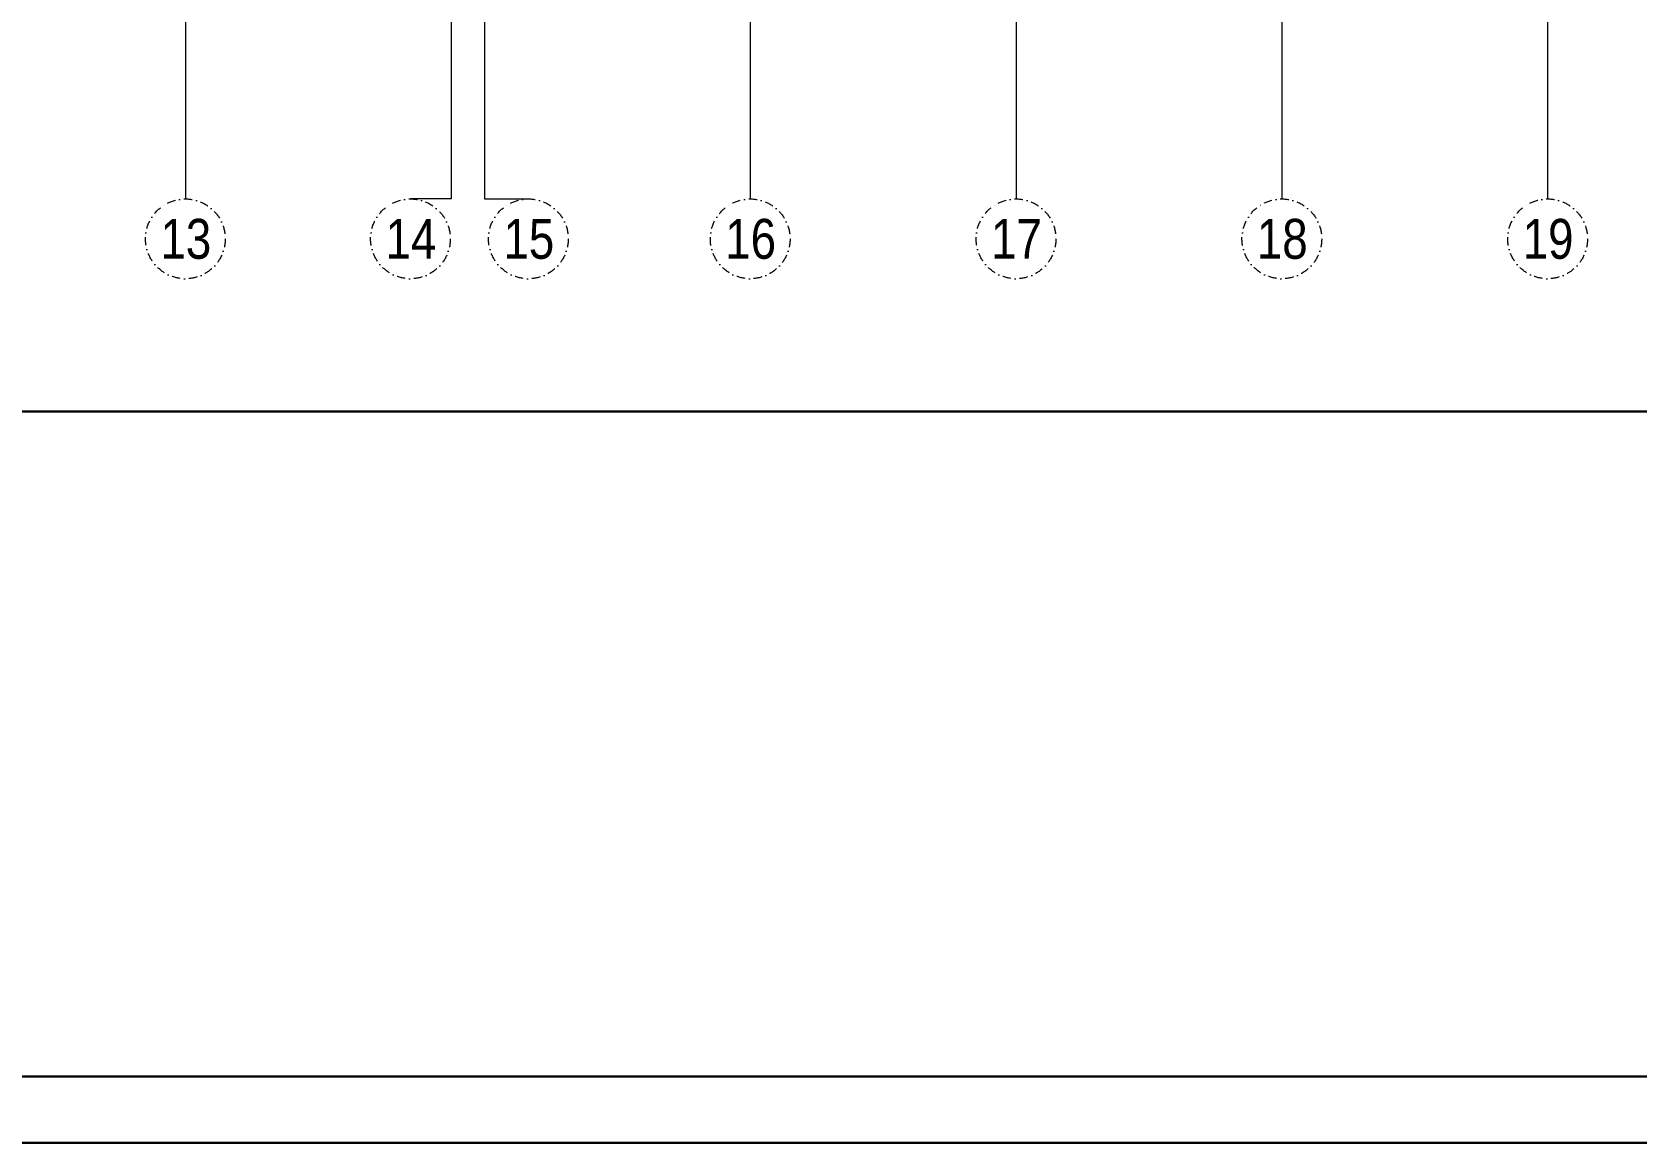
# Model space of a CAD drawing. Header units: centimetres. Extents: x 405464 to 563355, y 50011 to 66875.
# Drawn here: x 508958 to 511373, y 50011 to 51682 of the extents above; entities that cross this region are included whole.
import ezdxf
from ezdxf.enums import TextEntityAlignment as Align

# ---------------------------------------------------------------- set-up
doc = ezdxf.new("R2010")
doc.units = ezdxf.units.CM
doc.linetypes.add('DASHDOT', pattern=[25.4, 12.7, -6.35, 0, -6.35])
doc.layers.get('0').update_dxf_attribs({"lineweight": 9})
for name, color, linetype, lineweight in [('0-KRCN-MİMARİ-220526', 8, 'Continuous', 9), ('0-KRCN-Z-ANTET', 71, 'Continuous', 30), ('A_Aks', 30, 'DASHDOT', 9)]:
    doc.layers.add(name, color=color, linetype=linetype, lineweight=lineweight)
doc.styles.add('Antet_Style 02', font='swissck.ttf')

# ---------------------------------------------------------------- blocks, each defined once
blk = doc.blocks.new('a_aks')
at = {"layer": 'A_Aks', "color": 8, "ltscale": 200}
for p, q in [((4830, 5308), (4830, -831.1)), ((5230, 5308), (5230, -831.1)), ((5280, 5308), (5280, -831.1)), ((5680, 5308), (5680, -831.1)), ((6080, 5308), (6080, -831.1)), ((6480, 5308), (6480, -831.1)), ((6880, 5308), (6880, -831.1)), ((5230, -831.1), (5168.7, -831.1)), ((5280, -831.1), (5346.2, -831.1))]:
    blk.add_line(p, q, dxfattribs=at)
at = {"layer": 'A_Aks', "color": 8}
for centre in [(4830, -891.1), (5168.7, -891.1), (5346.2, -891.1), (5680, -891.1), (6080, -891.1), (6480, -891.1), (6880, -891.1)]:
    blk.add_circle(centre, 60, dxfattribs=at)
at = {"layer": 'A_Aks', "color": 8, "style": 'Antet_Style 02'}
for s, p in [('13', (4830.7, -891.1)), ('14', (5169.4, -891.1)), ('15', (5346.9, -891.1)), ('16', (5680.7, -891.1)), ('17', (6080.7, -891.1)), ('18', (6480.7, -891.1)), ('19', (6880.7, -891.1))]:
    blk.add_text(s, height=60, dxfattribs=at).set_placement(p, align=Align.MIDDLE_CENTER)
blk = doc.blocks.new('mimari_yeni_durum')
at = {"layer": 'A_Aks', "color": 8}
blk.add_blockref('a_aks', (0, 0), dxfattribs=at)
blk = doc.blocks.new('A$C9e52caec')
at = {"color": 8}
blk.add_blockref('mimari_yeni_durum', (0, 0), dxfattribs=at)

msp = doc.modelspace()

# ---------------------------------------------------------------- block references
at = {"layer": '0-KRCN-MİMARİ-220526', "rotation": 359.999999999997}
msp.add_blockref('A$C9e52caec', (504358.3, 52262.4, 74), dxfattribs=at)

# ---------------------------------------------------------------- next in the draw order: linework, layer by layer
at = {"layer": '0-KRCN-Z-ANTET'}
for points in [[(405464.1, 50011.3), (563355.4, 50011.3), (563355.4, 59011.3), (405464.1, 59011.3)], [(503064.1, 50111.3), (544661.8, 50111.3), (544661.8, 58911.3), (503064.1, 58911.3)], [(503294.8, 57911.3), (518977.4, 57911.3), (518977.4, 51111.3), (503294.8, 51111.3)]]:
    msp.add_lwpolyline(points, close=True, dxfattribs=at)

doc.saveas('drawing.dxf')
